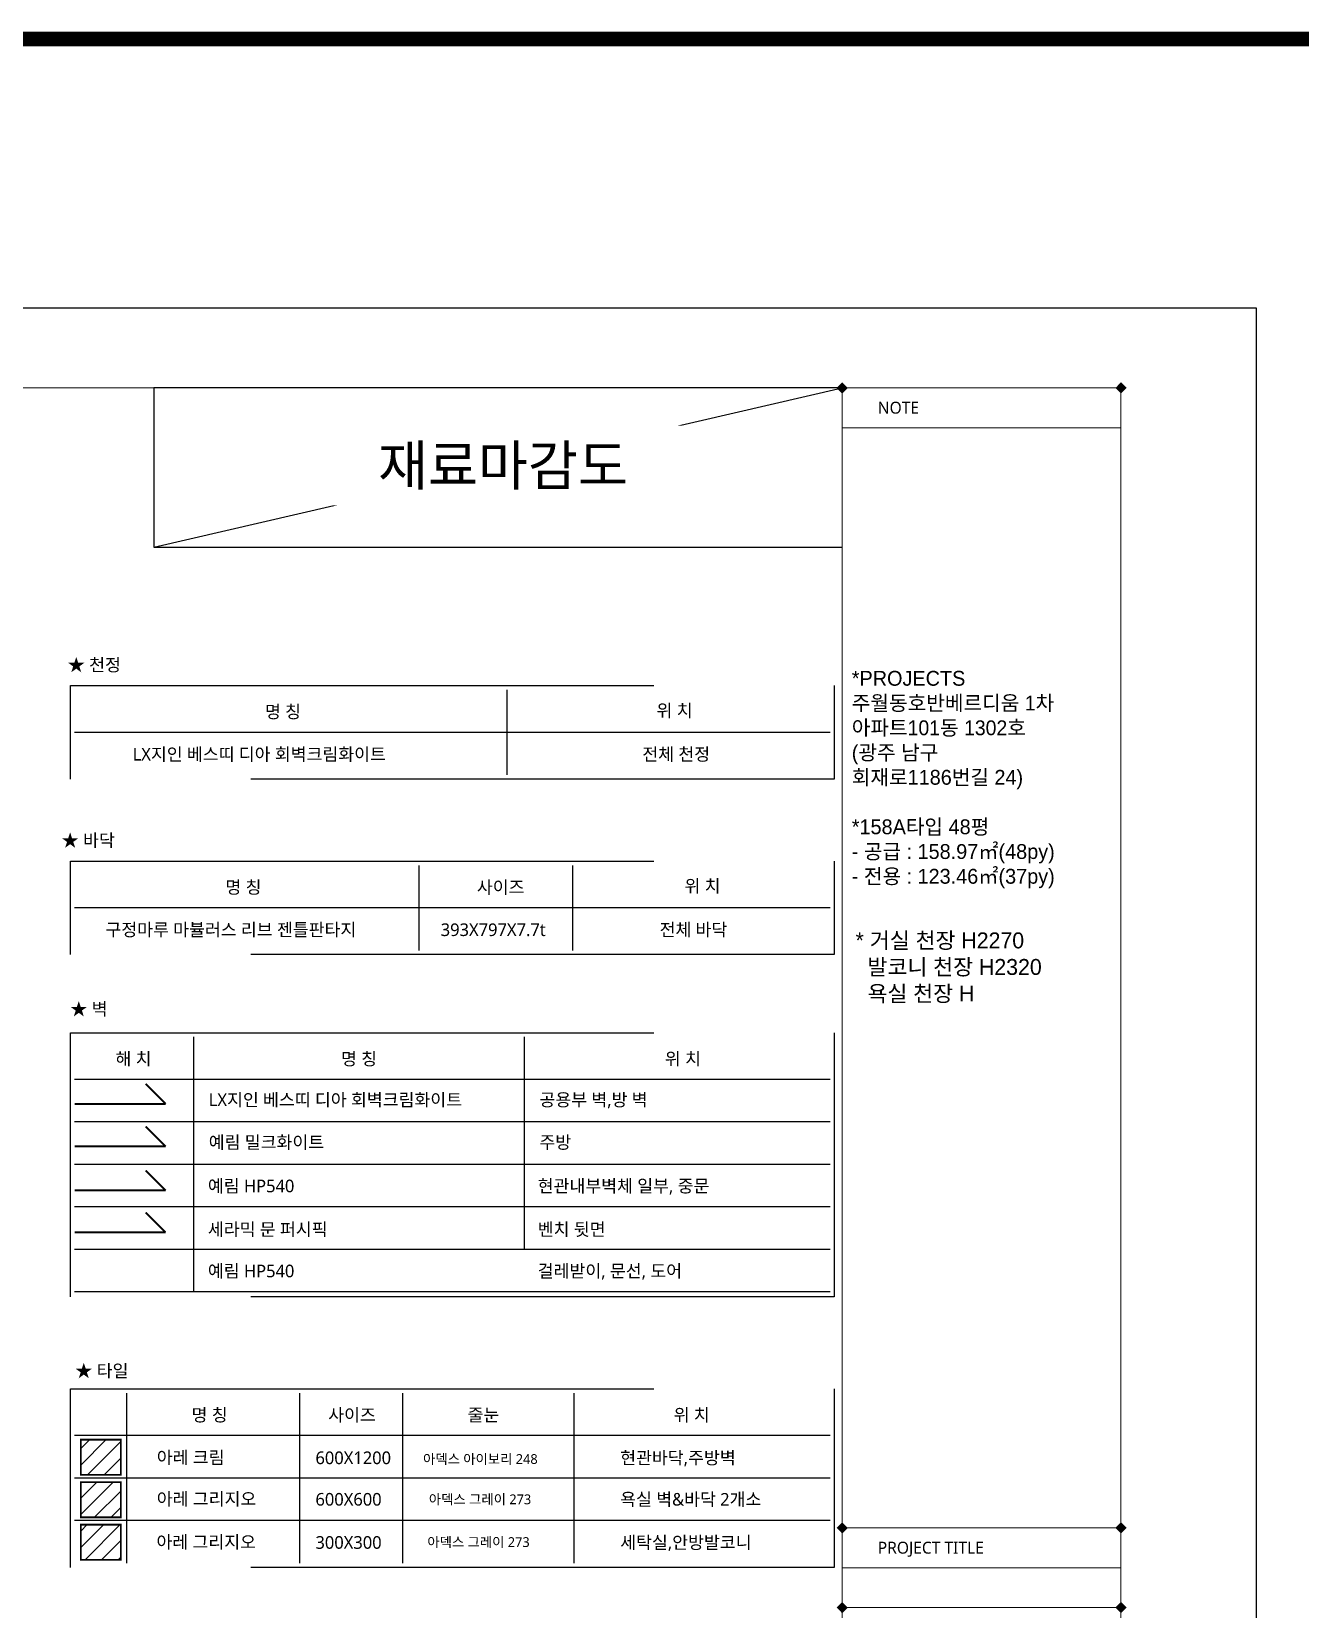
# Model space of a CAD drawing. Header units: millimetres. Extents: x 512 to 764439, y -71 to 559481.
# Drawn here: x 478336 to 488691, y 243196 to 256069 of the extents above; entities that cross this region are included whole.
import ezdxf
from ezdxf.enums import TextEntityAlignment as Align

# ---------------------------------------------------------------- set-up
doc = ezdxf.new("R2010")
doc.units = ezdxf.units.MM
doc.header["$LTSCALE"] = 50
doc.set_wipeout_variables(frame=1)
doc.linetypes.add('DASHED2', pattern=[9.525, 6.35, -3.175])
for name, color, linetype in [('#FORM', 7, 'Continuous'), ('.', 8, 'Continuous'), ('16.마감표기도', 7, 'Continuous')]:
    doc.layers.add(name, color=color, linetype=linetype)
doc.styles.add('맑은 고딕', font='malgun.ttf')
doc.styles.add('프리텐다드', font='')
doc.styles.get('프리텐다드').set_extended_font_data('Pretendard Variable')
pattern_1 = [(45, (174820.44, 195855.43), (-67.35192, 67.35192), [])]

# ---------------------------------------------------------------- blocks, each defined once
blk = doc.blocks.new('1204design form 23ver')
at = {"lineweight": 30}
h = blk.add_hatch(color=256, dxfattribs=at)
h.dxf.hatch_style = 1
h.paths.add_polyline_path([(96627, 10538), (96571, 10481), (96627, 10425), (96684, 10481)])
h = blk.add_hatch(color=256, dxfattribs=at)
h.dxf.hatch_style = 1
h.paths.add_polyline_path([(99427, 10538), (99371, 10481), (99427, 10425), (99484, 10481)])
h = blk.add_hatch(color=256, dxfattribs=at)
h.dxf.hatch_style = 1
h.paths.add_polyline_path([(96627, -909), (96571, -965), (96627, -1022), (96684, -965)])
h = blk.add_hatch(color=256, dxfattribs=at)
h.dxf.hatch_style = 1
h.paths.add_polyline_path([(99427, -909), (99371, -965), (99427, -1022), (99484, -965)])
h = blk.add_hatch(color=256, dxfattribs=at)
h.dxf.hatch_style = 1
h.paths.add_polyline_path([(96627, -1709), (96571, -1765), (96627, -1822), (96684, -1765)])
h = blk.add_hatch(color=256, dxfattribs=at)
h.dxf.hatch_style = 1
h.paths.add_polyline_path([(99427, -1709), (99371, -1765), (99427, -1822), (99484, -1765)])
at = {"lineweight": 20}
for p, q in [((96627, -11679), (96627, 10481)), ((96627, -965), (99427, -965)), ((96627, -1765), (99427, -1765))]:
    blk.add_line(p, q, dxfattribs=at)
at = {"color": 8, "lineweight": 5}
for p, q in [((96627, 10081), (99427, 10081)), ((96627, -1365), (99427, -1365))]:
    blk.add_line(p, q, dxfattribs=at)
blk.add_lwpolyline([(67187, -12479), (100787, -12479), (100787, 11281), (67187, 11281)], close=True)
at = {"lineweight": 20}
blk.add_lwpolyline([(68547, 10481), (99427, 10481), (99427, -11679), (68547, -11679)], close=True, dxfattribs=at)
at = {"char_height": 120, "width": 3200, "attachment_point": 1, "style": '맑은 고딕'}
for s, insert in [('NOTE', (96984, 10343)), ('PROJECT TITLE', (96984, -1104))]:
    blk.add_mtext(s, dxfattribs=dict(at, insert=insert))

msp = doc.modelspace()

# ---------------------------------------------------------------- linework, layer by layer
at = {"layer": '#FORM'}
msp.add_lwpolyline([(484951.75468306, 253161.95289234), (479334.52141197, 253161.95289234), (479334.52141197, 251861.95289234), (484951.75468306, 251861.95289234)], dxfattribs=at)
at = {"color": 32, "true_color": 0xcd6928, "const_width": 121.76646086}
msp.add_lwpolyline([(453482.33485129, 256008.59980902), (604117.7662628, 256008.59980902)], dxfattribs=at)
at = {"layer": '16.마감표기도', "color": 251, "linetype": 'DASHED2', "ltscale": 15, "elevation": 0}
for points in [[(478652.5395412, 250733.4361557), (484887.27315113, 250733.4361557), (484887.27315113, 249970.61422846), (478652.5395412, 249970.61422846)], [(478652.5395412, 249301.55391196), (484887.27315113, 249301.55391196), (484887.27315113, 248538.73198472), (478652.5395412, 248538.73198472)], [(478652.5395412, 247901.5332694), (484887.27315113, 247901.5332694), (484887.27315113, 245747.45862086), (478652.5395412, 245747.45862086)], [(478652.5395412, 244995.96732274), (484887.27315113, 244995.96732274), (484887.27315113, 243539.67091619), (478652.5395412, 243539.67091619)]]:
    msp.add_lwpolyline(points, close=True, dxfattribs=at)
at = {"layer": 'Defpoints', "color": 253, "true_color": 0x9898cc}
msp.add_lwpolyline([(479334.52141197, 251861.95289234), (484951.75468306, 253161.95289234)], dxfattribs=at)

# ---------------------------------------------------------------- texts
at = {"attachment_point": 1, "style": '프리텐다드'}
for s, width, gutter_width, heights, insert, char_height in [('*PROJECTS \\P{\\fGulim|b0|i0|c129|p50;주월동호반베르디움 1차 \\P아파트101동 1302호^J}({\\fGulim|b0|i0|c129|p50;광주 남구 ^J회재로}1186{\\fGulim|b0|i0|c129|p50;번길 }24)\\P^J*158A{\\fGulim|b0|i0|c129|p50;타입} 48{\\fGulim|b0|i0|c129|p50;평}^J- {\\fGulim|b0|i0|c129|p50;공급 }: 158.97{\\fGulim|b0|i0|c129|p50;㎡}(48py)\\P- {\\fGulim|b0|i0|c129|p50;전용 }: 123.46{\\fGulim|b0|i0|c129|p50;㎡}(37py)', 2437.7483895997, 66.49214278, [3786.87651379], (485029.53712096, 250853.59735908, 0), 121.11577658626), ('* {\\fGulim|b0|i0|c129|p50;거실 천장 }H2270^J  {\\fGulim|b0|i0|c129|p50;발코니 천장 }H2320\\P  {\\fGulim|b0|i0|c129|p50;욕실 천장 }H ', 2933.3941808224, 72.41905228, [901.72395018], (485060.88498025, 248719.8017055), 130)]:
    msp.add_mtext_dynamic_manual_height_columns(s, width=width, gutter_width=gutter_width, heights=heights, dxfattribs=dict(at, insert=insert, char_height=char_height))
at = {"layer": '16.마감표기도', "color": 3, "style": '맑은 고딕'}
for s, p in [('★ 천정 ', (478865.25548469, 250902.89342458, -0.00000003)), ('★ 바닥', (478797.78943934, 249471.01118084, -0.00000003)), ('★ 벽 ', (478820.97675213, 248095.04173363, -0.00000003)), ('★ 타일', (478908.98223618, 245143.50118351, -0.00000003))]:
    msp.add_text(s, height=103.19560704, dxfattribs=at).set_placement(p, align=Align.MIDDLE_CENTER)

# ---------------------------------------------------------------- next in the draw order: texts
at = {"layer": '#FORM', "color": 7, "insert": (482183.00904933, 252511.95289234), "char_height": 325, "attachment_point": 5, "style": '맑은 고딕', "bg_fill": 3, "box_fill_scale": 1.5, "bg_fill_color": 256, "bg_fill_transparency": 0}
msp.add_mtext_dynamic_manual_height_columns('\\pxqc;재료마감도', width=4744.3675768271, gutter_width=30.53968052, heights=[0], dxfattribs=at)

# ---------------------------------------------------------------- next in the draw order: wipeouts: each hides what was drawn before it
at = {"color": 3}
for points in [[(478687.21326516, 250698.76243173), (484852.59942716, 250698.76243173), (484852.59942716, 250005.28795242), (478687.21326516, 250005.28795242)], [(478687.21326516, 249266.88018799), (484852.59942716, 249266.88018799), (484852.59942716, 248573.40570869), (478687.21326516, 248573.40570869)], [(478687.21326516, 247866.85954544), (484852.59942716, 247866.85954544), (484852.59942716, 245784.17334717), (478687.21326516, 245787.17334717)], [(478687.21326516, 244961.29359878), (484852.59942716, 244961.29359878), (484852.59942716, 243574.34464016), (478687.21326516, 243574.34464016)]]:
    msp.add_wipeout(points, dxfattribs=at).dxf.layer = '16.마감표기도'

# ---------------------------------------------------------------- next in the draw order: hatches: boundary and pattern name
at = {"layer": '.', "ltscale": 2, "true_color": 0xcd6928, "transparency": 33554523}
h = msp.add_hatch(dxfattribs=at)
h.set_pattern_fill('ANSI31', color=32, scale=30)
h.set_pattern_definition(pattern_1)
h.paths.add_polyline_path([(479064.82342903, 244581.70160024), (478738.1426081, 244581.70160024), (478738.1426081, 244294.83885836), (479064.82342903, 244294.83885836)])
at = {"layer": '.', "ltscale": 2, "true_color": 0x7aafdf, "transparency": 33554523}
h = msp.add_hatch(dxfattribs=at)
h.set_pattern_fill('ANSI31', color=143, scale=30)
h.set_pattern_definition(pattern_1)
h.paths.add_polyline_path([(479064.82342903, 243948.1016187), (479064.82342903, 244234.96436058), (478738.1426081, 244234.96436058), (478738.1426081, 243948.1016187)])
at = {"layer": '.', "ltscale": 2, "true_color": 0x939598, "transparency": 33554523}
h = msp.add_hatch(dxfattribs=at)
h.set_pattern_fill('ANSI31', color=252, scale=30)
h.set_pattern_definition(pattern_1)
h.paths.add_polyline_path([(479064.82342903, 243888.22712093), (478738.1426081, 243888.22712093), (478738.1426081, 243601.36437905), (479064.82342903, 243601.36437905)])

# ---------------------------------------------------------------- next in the draw order: linework, layer by layer
at = {"layer": '16.마감표기도'}
for p, q in [((482216.60575427, 250005.28795242), (482216.60575427, 250698.76243173)), ((484852.59942716, 250352.02519208), (478687.21326516, 250352.02519208)), ((481498.92448848, 248573.40570869), (481498.92448848, 249266.88018799)), ((482753.84946586, 248573.40570869), (482753.84946586, 249266.88018799)), ((484852.59942716, 248920.14294834), (478687.21326516, 248920.14294834)), ((479659.88090672, 245786.70005922), (479659.88090672, 247866.85954544)), ((482358.70309103, 246133.17334717), (482358.70309103, 247866.85954544)), ((484852.59942716, 247520.12230578), (478687.21326516, 247520.12230578)), ((484852.59942716, 247173.38506613), (478687.21326516, 247173.38506613)), ((484852.59942716, 246826.64782648), (478687.21326516, 246826.64782648)), ((484852.59942716, 246479.91058682), (478687.21326516, 246479.91058682)), ((484852.59942716, 246133.17334716), (478687.21326516, 246133.17334716)), ((484852.59942716, 246133.17334716), (478687.21326516, 246133.17334716)), ((484852.59942716, 245786.43610751), (478687.21326516, 245786.43610751)), ((479113.88270007, 243574.34464016), (479113.88270007, 244961.29359878)), ((480525.71259914, 243574.34464016), (480525.71259914, 244961.29359878)), ((481366.21169101, 243574.34464016), (481366.21169101, 244961.29359878)), ((482764.85618727, 243574.34464016), (482764.85618727, 244961.29359878)), ((484852.59942716, 244614.55635912), (478687.21326516, 244614.55635912)), ((484852.59942716, 244267.81911947), (478687.21326516, 244267.81911947)), ((484852.59942716, 243921.08187981), (478687.21326516, 243921.08187981))]:
    msp.add_line(p, q, dxfattribs=at)
at = {"layer": '16.마감표기도', "color": 22, "true_color": 0xe6280f, "const_width": 15.36, "elevation": 0}
for points in [[(479429.77122907, 247320.82232732), (479266.85382669, 247483.7397297)], [(478687.21326516, 247320.82232732), (479429.77122907, 247320.82232732)]]:
    msp.add_lwpolyline(points, dxfattribs=at)
at = {"layer": '16.마감표기도', "color": 6, "const_width": 15.36, "elevation": 0}
for points in [[(479429.77122907, 246974.08508766), (479266.85382669, 247137.00249005)], [(478687.21326516, 246974.08508766), (479429.77122907, 246974.08508766)]]:
    msp.add_lwpolyline(points, dxfattribs=at)
at = {"layer": '16.마감표기도', "color": 66, "true_color": 0x5b8d11, "const_width": 15.36, "elevation": 0}
for points in [[(479429.77122907, 246614.87920665), (479266.85382669, 246777.79660903)], [(478687.21326516, 246614.87920665), (479429.77122907, 246614.87920665)]]:
    msp.add_lwpolyline(points, dxfattribs=at)
at = {"layer": '16.마감표기도', "color": 61, "true_color": 0xe5e878, "const_width": 15.36, "elevation": 0}
for points in [[(479429.77122907, 246272.69012936), (479266.85382669, 246435.60753175)], [(478687.21326516, 246272.69012936), (479429.77122907, 246272.69012936)]]:
    msp.add_lwpolyline(points, dxfattribs=at)
at = {"layer": '16.마감표기도', "color": 30, "true_color": 0xf8991e, "const_width": 15.36}
msp.add_lwpolyline([(478738.1426081, 244581.70160024), (479064.82342903, 244581.70160024), (479064.82342903, 244294.83885836), (478738.1426081, 244294.83885836)], close=True, dxfattribs=at)
at = {"layer": '16.마감표기도', "color": 141, "true_color": 0xadddf7, "const_width": 15.36}
msp.add_lwpolyline([(478738.1426081, 244234.96436058), (479064.82342903, 244234.96436058), (479064.82342903, 243948.1016187), (478738.1426081, 243948.1016187)], close=True, dxfattribs=at)
at = {"layer": '16.마감표기도', "color": 152, "true_color": 0x2776bb, "const_width": 15.36}
msp.add_lwpolyline([(478738.1426081, 243888.22712093), (479064.82342903, 243888.22712093), (479064.82342903, 243601.36437905), (478738.1426081, 243601.36437905)], close=True, dxfattribs=at)

# ---------------------------------------------------------------- next in the draw order: block references
at = {"xscale": 0.8125005846066201, "yscale": 0.8125005846066201, "zscale": 0.8125005846066201}
msp.add_blockref('1204design form 23ver', (406442.12673997, 244645.87096557), dxfattribs=at)

# ---------------------------------------------------------------- next in the draw order: texts
at = {"layer": '16.마감표기도', "color": 3, "style": '맑은 고딕'}
for s, p in [('명 칭', (480387.38990149, 250520.64725208, -0.00000003)), ('위 치', (483582.94348111, 250530.3662494, -0.00000003)), ('명 칭', (480064.75606747, 249088.76500834, -0.00000003)), ('사이즈', (482164.3506665, 249088.76500834, -0.00000003)), ('위 치', (483811.32103191, 249098.48400566, -0.00000003)), ('해 치', (479167.63285503, 247688.74436579, -0.00000003)), ('명 칭', (481008.37056321, 247688.74436579, -0.00000003)), ('위 치', (483651.19076443, 247688.74436579, -0.00000003)), ('명 칭', (479788.55471092, 244783.17841913, -0.00000003)), ('사이즈', (480951.18250381, 244783.17841913, -0.00000003)), ('위 치', (483722.75431753, 244783.17841913, -0.00000003)), ('줄눈', (482024.13737683, 244783.17841913, -0.00000003))]:
    msp.add_text(s, height=103.19560704, dxfattribs=at).set_placement(p, align=Align.MIDDLE_CENTER)
at = {"layer": '16.마감표기도', "style": '맑은 고딕'}
for s, p in [('LX지인 베스띠 디아 회벽크림화이트', (479160.66703373, 250173.8667559, -0.00000003)), ('전체 천정', (483320.18049771, 250173.8667559, -0.00000003)), ('구정마루 마뷸러스 리브 젠틀판타지', (478938.70306242, 248741.98451216, -0.00000003)), ('393X797X7.7t', (481675.13273031, 248741.98451216, -0.00000003)), ('전체 바닥', (483461.08673816, 248741.98451216, -0.00000003)), ('예림 HP540', (479775.03953373, 245957.64367606, -0.00000003)), ('걸레받이, 문선, 도어', (482466.73168226, 245957.64367606, -0.00000003))]:
    msp.add_text(s, height=103.19560704, dxfattribs=at).set_placement(p, align=Align.MIDDLE_LEFT)
at = {"layer": '16.마감표기도', "color": 22, "true_color": 0xe6280f, "style": '맑은 고딕'}
for s, p in [('LX지인 베스띠 디아 회벽크림화이트', (479781.94655485, 247354.43251096, -0.00000003)), ('공용부 벽,방 벽', (482480.76873916, 247354.43251096, -0.00000003))]:
    msp.add_text(s, height=103.19560704, dxfattribs=at).set_placement(p, align=Align.MIDDLE_LEFT)
at = {"layer": '16.마감표기도', "color": 6, "style": '맑은 고딕'}
for s, p in [('예림 밀크화이트', (479781.94655485, 247007.69527131, -0.00000003)), ('주방', (482480.76873916, 247007.69527131, -0.00000003))]:
    msp.add_text(s, height=103.19560704, dxfattribs=at).set_placement(p, align=Align.MIDDLE_LEFT)
at = {"layer": '16.마감표기도', "color": 66, "true_color": 0x5b8d11, "style": '맑은 고딕'}
for s, p in [('예림 HP540', (479775.03953373, 246651.39105653, -0.00000003)), ('현관내부벽체 일부, 중문', (482466.73168226, 246651.39105653, -0.00000003))]:
    msp.add_text(s, height=103.19560704, dxfattribs=at).set_placement(p, align=Align.MIDDLE_LEFT)
at = {"layer": '16.마감표기도', "color": 61, "true_color": 0xe5e878, "style": '맑은 고딕'}
for s, p in [('세라믹 문 퍼시픽', (479775.03953373, 246297.10111316, -0.00000003)), ('벤치 뒷면', (482466.73168226, 246297.10111316, -0.00000003))]:
    msp.add_text(s, height=103.19560704, dxfattribs=at).set_placement(p, align=Align.MIDDLE_LEFT)
at = {"layer": '16.마감표기도', "color": 30, "true_color": 0xf8991e, "style": '맑은 고딕'}
for s, height, p in [('아레 크림', 103.19560704, (479357.90919015, 244436.41007619, -0.00000003)), ('600X1200', 103.19560704, (480652.80610356, 244433.50840995, -0.00000003)), ('아덱스 아이보리 248', 80, (481530.68086149, 244423.42012866, -0.00000003)), ('현관바닥,주방벽', 103.19560704, (483139.81193017, 244433.50840995, -0.00000003))]:
    msp.add_text(s, height=height, dxfattribs=at).set_placement(p, align=Align.MIDDLE_LEFT)
at = {"layer": '16.마감표기도', "color": 143, "true_color": 0x7aafdf, "style": '맑은 고딕'}
for s, height, p in [('아레 그리지오', 103.19560704, (479357.90919015, 244097.80023507, -0.00000003)), ('600X600', 103.19560704, (480652.80610356, 244094.89856884, -0.00000003)), ('아덱스 그레이 273', 80, (481578.33349894, 244094.89856884, -0.00000003)), ('욕실 벽&바닥 2개소', 103.19560704, (483139.81193017, 244094.89856884, -0.00000003))]:
    msp.add_text(s, height=height, dxfattribs=at).set_placement(p, align=Align.MIDDLE_LEFT)
at = {"layer": '16.마감표기도', "color": 152, "true_color": 0x2776bb, "style": '맑은 고딕'}
for s, height, p in [('아레 그리지오', 103.19560704, (479355.23245009, 243745.82510986, -0.00000003)), ('300X300', 103.19560704, (480652.80610356, 243742.92344363, -0.00000003)), ('아덱스 그레이 273', 80, (481565.80399441, 243745.87358616, -0.00000003)), ('세탁실,안방발코니', 103.19560704, (483139.81193017, 243742.92344363, -0.00000003))]:
    msp.add_text(s, height=height, dxfattribs=at).set_placement(p, align=Align.MIDDLE_LEFT)

doc.saveas('drawing.dxf')
